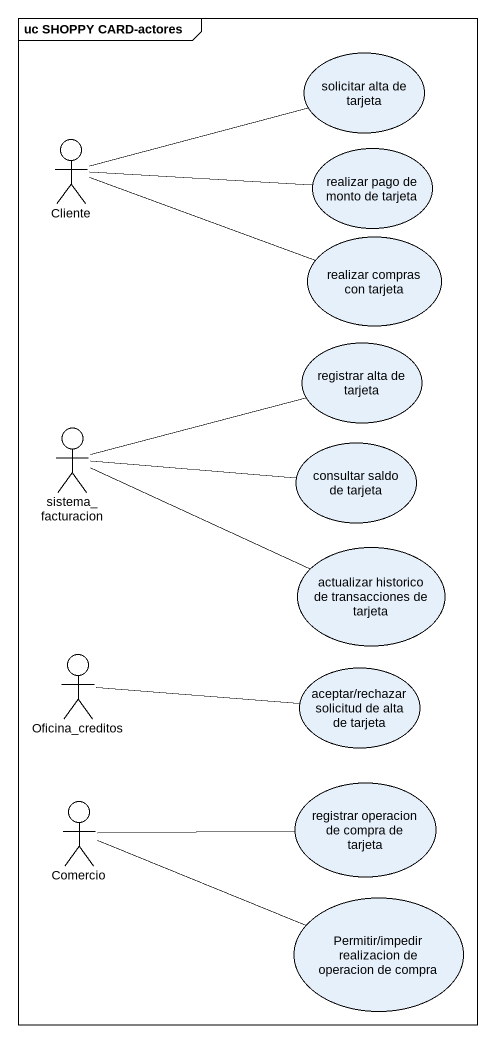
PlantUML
@startuml
mainframe uc SHOPPY CARD-actores
usecase "solicitar alta de tarjeta" as solicitar_alta_de_tarjeta
actor Cliente
usecase "realizar pago de monto de tarjeta" as realizar_pago_de_monto_de
usecase "realizar compras con tarjeta" as realizar_compras_con_tarjeta
usecase "registrar alta de tarjeta" as registrar_alta_de_tarjeta
actor sistema_facturacion
usecase "consultar saldo de tarjeta" as consultar_saldo_de_tarjeta
usecase "actualizar historico de transacciones de tarjeta" as actualizar_historico_de
actor Oficina_creditos
usecase "aceptar/rechazar solicitud de alta de tarjeta" as aceptar_rechazar_solicitud
usecase "registrar operacion de compra de tarjeta" as registrar_operacion_de
actor Comercio
usecase "Permitir/impedir realizacion de operacion de compra" as Permitir_impedir
Cliente -right- solicitar_alta_de_tarjeta
Cliente -right- realizar_pago_de_monto_de
Cliente -right- realizar_compras_con_tarjeta
sistema_facturacion -right- registrar_alta_de_tarjeta
sistema_facturacion -right- consultar_saldo_de_tarjeta
sistema_facturacion -right- actualizar_historico_de
Oficina_creditos -right- aceptar_rechazar_solicitud
Comercio -right- registrar_operacion_de
Comercio -right- Permitir_impedir
@enduml
